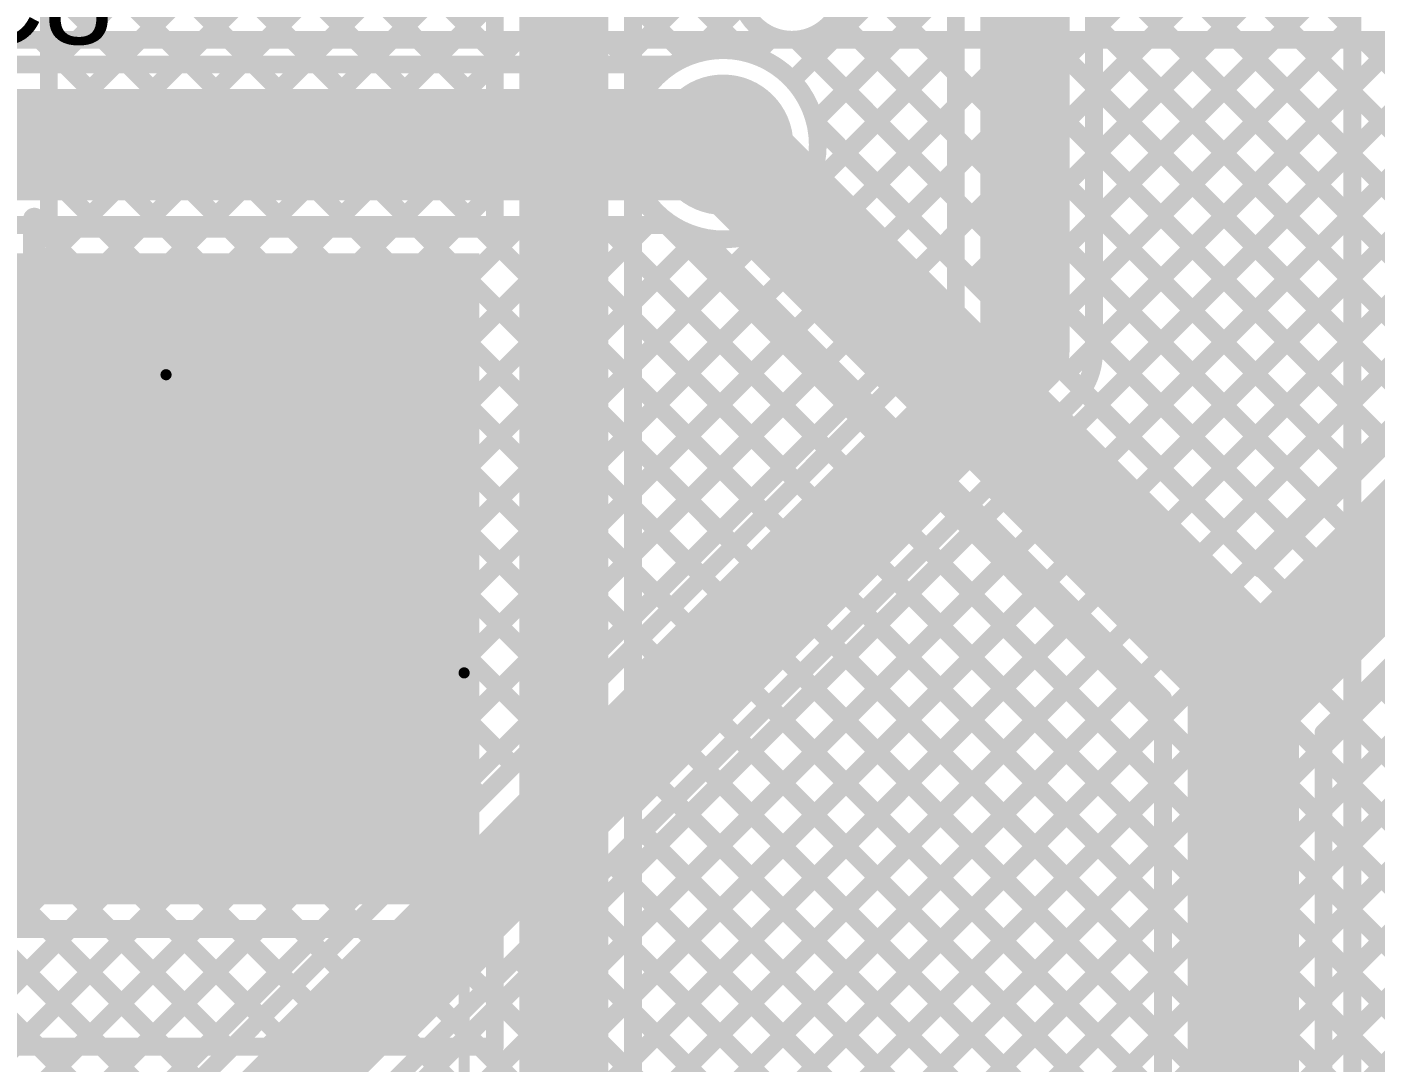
# Model space of a CAD drawing. Header units: millimetres. Extents: x 0 to 214, y 0 to 214.
# Drawn here: x 3.399 to 4.004, y 1.333 to 1.798 of the extents above; entities that cross this region are included whole.
import ezdxf

# ---------------------------------------------------------------- set-up
doc = ezdxf.new("R2010")
doc.units = ezdxf.units.MM
doc.header["$MEASUREMENT"] = 0
for name, color, linetype in [('BottomLayer', 5, 'Continuous'), ('BottomSolder', 6, 'Continuous'), ('TopLayer', 1, 'Continuous'), ('TopOverlay', 2, 'Continuous'), ('TopSolder', 216, 'Continuous'), ('ViaHoleLayer', 16, 'Continuous')]:
    doc.layers.add(name, color=color, linetype=linetype)
doc.styles.add('Arial', font='', dxfattribs={"height": 0.2})
doc.styles.get('Arial').set_extended_font_data('Arial')

# ---------------------------------------------------------------- blocks, each defined once
blk = doc.blocks.new('VT1H471MI135000CE0_16')
at = {"layer": 'TopOverlay'}
for points, const_width in [([(-0.26961, 0.13617), (-0.13578, 0.27)], 0.005), ([(0.269, 0.27), (-0.13578, 0.27)], 0.005), ([(-0.26842, 0.042), (-0.26961, 0.13617)], 0.005), ([(-0.30956, 0.048), (-0.30956, 0.108)], 0.01), ([(-0.27956, 0.077), (-0.33956, 0.077)], 0.01)]:
    blk.add_lwpolyline(points, dxfattribs=dict(at, const_width=const_width))
for points, const_width in [([(-0.13703, 0.27, 1), (-0.13453, 0.27, 1)], 0.0025), ([(-0.13703, 0.27, 1), (-0.13453, 0.27, 1)], 0.0025), ([(-0.27086, 0.13617, 1), (-0.26836, 0.13617, 1)], 0.0025), ([(-0.27086, 0.13617, 1), (-0.26836, 0.13617, 1)], 0.0025), ([(-0.31206, 0.108, 1), (-0.30706, 0.108, 1)], 0.005), ([(-0.34206, 0.077, 1), (-0.33706, 0.077, 1)], 0.005), ([(-0.28206, 0.077, 1), (-0.27706, 0.077, 1)], 0.005)]:
    blk.add_lwpolyline(points, format="xyb", close=True, dxfattribs=dict(at, const_width=const_width))

msp = doc.modelspace()

# ---------------------------------------------------------------- hatches: boundary and pattern name
at = {"layer": 'BottomLayer'}
h = msp.add_hatch(color=5, dxfattribs=at)
edge = h.paths.add_edge_path()
edge.add_arc((3.7115, 1.745), 0.0315, 0, 360)
at = {"layer": 'BottomSolder'}
h = msp.add_hatch(color=6, dxfattribs=at)
edge = h.paths.add_edge_path()
edge.add_arc((3.7115, 1.745), 0.01975, 0, 360)
at = {"layer": 'TopLayer'}
h = msp.add_hatch(color=1, dxfattribs=at)
edge = h.paths.add_edge_path()
edge.add_arc((3.7115, 1.745), 0.0315, 0, 360)
msp.add_hatch(color=1, dxfattribs=at).paths.add_polyline_path([(2.58, 1.404), (3.602, 1.404), (3.602, 1.69626), (2.58, 1.69626)])
at = {"layer": 'TopSolder'}
h = msp.add_hatch(color=216, dxfattribs=at)
edge = h.paths.add_edge_path()
edge.add_arc((3.7115, 1.745), 0.01975, 0, 360)
at = {"layer": 'ViaHoleLayer'}
h = msp.add_hatch(color=16, dxfattribs=at)
edge = h.paths.add_edge_path()
edge.add_arc((3.7115, 1.745), 0.01575, 0, 360)

# ---------------------------------------------------------------- linework, layer by layer
at = {"layer": 'BottomLayer'}
for points, const_width in [([(3.994, 0.55404), (3.994, 2.504)], 0.008), ([(3.25546, 2.33735), (3.816, 1.77682)], 0.008), ([(3.847, 1.652), (3.847, 1.952)], 0.04), ([(3.816, 1.66484), (3.816, 1.952)], 0.008), ([(3.878, 1.652), (3.878, 1.952)], 0.008), ([(3.878, 1.91281), (3.994, 1.79681)], 0.008), ([(3.878, 1.7961), (3.994, 1.9121)], 0.008), ([(3.878, 1.88452), (3.994, 1.76852)], 0.008), ([(3.878, 1.76782), (3.994, 1.88382)], 0.008), ([(3.878, 1.85624), (3.994, 1.74024)], 0.008), ([(3.878, 1.73954), (3.994, 1.85554)], 0.008), ([(3.74266, 1.7739), (3.816, 1.84724)], 0.008), ([(3.878, 1.82795), (3.994, 1.71195)], 0.008), ([(3.878, 1.71125), (3.994, 1.82725)], 0.008), ([(3.75265, 1.7556), (3.816, 1.81896)], 0.008), ([(2.97, 1.80257), (3.46187, 1.31071)], 0.008), ([(3.76195, 1.80258), (3.816, 1.74853)], 0.008), ([(3.878, 1.79967), (3.994, 1.68367)], 0.008), ([(3.878, 1.68297), (3.994, 1.79897)], 0.008), ([(3.00873, 1.79213), (3.47601, 1.32485)], 0.008), ([(3.00972, 1.79211), (3.7424, 1.79211)], 0.008), ([(3.03703, 1.79211), (3.49015, 1.33899)], 0.008), ([(3.06532, 1.79211), (3.50429, 1.35313)], 0.008), ([(3.0936, 1.79211), (3.51843, 1.36727)], 0.008), ([(3.40473, 1.79211), (3.41584, 1.781)], 0.008), ([(3.41035, 1.781), (3.42145, 1.79211)], 0.008), ([(3.43302, 1.79211), (3.44412, 1.781)], 0.008), ([(3.43863, 1.781), (3.44974, 1.79211)], 0.008), ([(3.4613, 1.79211), (3.4724, 1.781)], 0.008), ([(3.46692, 1.781), (3.47802, 1.79211)], 0.008), ([(3.48958, 1.79211), (3.50069, 1.781)], 0.008), ([(3.4952, 1.781), (3.5063, 1.79211)], 0.008), ([(3.51787, 1.79211), (3.52897, 1.781)], 0.008), ([(3.52348, 1.781), (3.53459, 1.79211)], 0.008), ([(3.54615, 1.79211), (3.55726, 1.781)], 0.008), ([(3.55177, 1.781), (3.56287, 1.79211)], 0.008), ([(3.57444, 1.79211), (3.58554, 1.781)], 0.008), ([(3.58005, 1.781), (3.59116, 1.79211)], 0.008), ([(3.60272, 1.79211), (3.61383, 1.781)], 0.008), ([(3.60834, 1.781), (3.61944, 1.79211)], 0.008), ([(3.63101, 1.79211), (3.64211, 1.781)], 0.008), ([(3.63662, 1.781), (3.64773, 1.79211)], 0.008), ([(3.65929, 1.79211), (3.67039, 1.781)], 0.008), ([(3.66491, 1.781), (3.67601, 1.79211)], 0.008), ([(3.68757, 1.79211), (3.69536, 1.78432)], 0.008), ([(3.69721, 1.78502), (3.70429, 1.79211)], 0.008), ([(3.71586, 1.79211), (3.72171, 1.78625)], 0.008), ([(3.72557, 1.7851), (3.73258, 1.79211)], 0.008), ([(3.74408, 1.79217), (3.816, 1.72025)], 0.008), ([(3.74705, 1.72172), (3.816, 1.79067)], 0.008), ([(3.24558, 1.781), (3.68891, 1.781)], 0.008), ([(2.97, 1.77429), (3.44772, 1.29656)], 0.008), ([(3.878, 1.77138), (3.994, 1.65538)], 0.008), ([(3.878, 1.65468), (3.994, 1.77068)], 0.008), ([(3.223, 1.745), (3.7115, 1.745)], 0.05), ([(3.02054, 0.96693), (3.816, 1.76239)], 0.008), ([(3.75275, 1.75522), (3.816, 1.69196)], 0.008), ([(3.41322, 1.16162), (3.994, 1.7424)], 0.008), ([(3.878, 1.7431), (3.994, 1.6271)], 0.008), ([(3.04882, 0.96693), (3.816, 1.7341)], 0.008), ([(3.75081, 1.72887), (3.81542, 1.66426)], 0.008), ([(3.878, 1.71482), (3.994, 1.59882)], 0.008), ([(2.97, 1.2558), (3.4232, 1.709)], 0.008), ([(2.97, 1.08609), (3.59291, 1.709)], 0.008), ([(2.97, 1.05781), (3.62119, 1.709)], 0.008), ([(2.97, 1.11438), (3.56462, 1.709)], 0.008), ([(2.97, 1.00124), (3.67776, 1.709)], 0.008), ([(2.97, 1.02953), (3.64947, 1.709)], 0.008), ([(2.97, 1.19923), (3.47977, 1.709)], 0.008), ([(2.97, 1.17095), (3.50805, 1.709)], 0.008), ([(2.97, 1.22752), (3.45148, 1.709)], 0.008), ([(2.97, 1.14266), (3.53634, 1.709)], 0.008), ([(2.99226, 0.96693), (3.73477, 1.70945)], 0.008), ([(3.24558, 1.709), (3.68891, 1.709)], 0.008), ([(3.26156, 1.709), (3.56086, 1.4097)], 0.008), ([(3.28985, 1.709), (3.575, 1.42384)], 0.008), ([(3.31813, 1.709), (3.58914, 1.43799)], 0.008), ([(3.34641, 1.709), (3.60329, 1.45213)], 0.008), ([(3.3747, 1.709), (3.61743, 1.46627)], 0.008), ([(3.40298, 1.709), (3.63157, 1.48041)], 0.008), ([(3.41322, 1.13334), (3.994, 1.71411)], 0.008), ([(3.43127, 1.709), (3.64571, 1.49455)], 0.008), ([(3.45955, 1.709), (3.65986, 1.5087)], 0.008), ([(3.48784, 1.709), (3.674, 1.52284)], 0.008), ([(3.51612, 1.709), (3.68814, 1.53698)], 0.008), ([(3.5444, 1.709), (3.70228, 1.55112)], 0.008), ([(3.57269, 1.709), (3.71642, 1.56526)], 0.008), ([(3.60097, 1.709), (3.73057, 1.57941)], 0.008), ([(3.62926, 1.709), (3.74471, 1.59355)], 0.008), ([(3.65754, 1.709), (3.75885, 1.60769)], 0.008), ([(3.68583, 1.709), (3.77299, 1.62183)], 0.008), ([(3.73889, 1.71251), (3.80128, 1.65012)], 0.008), ([(2.97, 0.97296), (3.70089, 1.70385)], 0.008), ([(3.07298, 0.9628), (3.816, 1.70582)], 0.008), ([(3.20918, 1.70481), (3.53258, 1.38142)], 0.008), ([(3.2373, 1.70498), (3.54672, 1.39556)], 0.008), ([(3.71979, 1.70332), (3.78713, 1.63598)], 0.008), ([(3.41611, 1.10794), (3.994, 1.68583)], 0.008), ([(3.878, 1.68653), (3.994, 1.57053)], 0.008), ([(3.07298, 0.93452), (3.816, 1.67754)], 0.008), ([(3.38222, 1.18722), (3.847, 1.652)], 0.04), ([(3.36033, 1.20917), (3.816, 1.66484)], 0.008), ([(3.44439, 1.10794), (3.994, 1.65755)], 0.008), ([(3.878, 1.65825), (3.994, 1.54225)], 0.008), ([(3.87294, 1.63502), (3.994, 1.51396)], 0.008), ([(3.41322, 1.17438), (3.8689, 1.63006)], 0.008), ([(3.47268, 1.10794), (3.994, 1.62926)], 0.008), ([(3.85926, 1.62042), (3.994, 1.48568)], 0.008), ([(3.84512, 1.60628), (3.994, 1.45739)], 0.008), ([(3.50096, 1.10794), (3.994, 1.60098)], 0.008), ([(3.83098, 1.59213), (3.994, 1.42911)], 0.008), ([(3.81683, 1.57799), (3.994, 1.40083)], 0.008), ([(3.52465, 1.10335), (3.994, 1.57269)], 0.008), ([(3.80269, 1.56385), (3.994, 1.37254)], 0.008), ([(3.78855, 1.54971), (3.994, 1.34426)], 0.008), ([(3.53975, 1.09016), (3.994, 1.54441)], 0.008), ([(3.77441, 1.53557), (3.994, 1.31597)], 0.008), ([(3.76026, 1.52142), (3.994, 1.28769)], 0.008), ([(3.55389, 1.07602), (3.994, 1.51612)], 0.008), ([(3.74612, 1.50728), (3.994, 1.2594)], 0.008), ([(3.73198, 1.49314), (3.994, 1.23112)], 0.008), ([(3.56804, 1.06188), (3.994, 1.48784)], 0.008), ([(3.71784, 1.479), (3.994, 1.20284)], 0.008), ([(3.7037, 1.46486), (3.994, 1.17455)], 0.008), ([(3.58218, 1.04773), (3.994, 1.45956)], 0.008), ([(3.68955, 1.45071), (3.994, 1.14627)], 0.008), ([(3.67541, 1.43657), (3.994, 1.11798)], 0.008), ([(3.59632, 1.03359), (3.994, 1.43127)], 0.008), ([(3.66127, 1.42243), (3.994, 1.0897)], 0.008), ([(3.64713, 1.40829), (3.94115, 1.11426)], 0.008), ([(3.61046, 1.01945), (3.994, 1.40299)], 0.008), ([(3.63299, 1.39414), (3.92048, 1.10665)], 0.008), ([(3.61884, 1.38), (3.9073, 1.09155)], 0.008), ([(3.6246, 1.00531), (3.994, 1.3747)], 0.008), ([(3.6047, 1.36586), (3.9027, 1.06786)], 0.008), ([(3.59056, 1.35172), (3.914, 1.02828)], 0.008), ([(3.63875, 0.99116), (3.994, 1.34642)], 0.008), ([(3.57642, 1.33758), (3.914, 0.99999)], 0.008)]:
    msp.add_lwpolyline(points, dxfattribs=dict(at, const_width=const_width))
at = {"layer": 'BottomLayer', "const_width": 0.008}
for points in [[(3.76589, 1.8156, -0.414214), (3.7424, 1.79211)], [(3.68891, 1.781, -0.589624), (3.75399, 1.745)], [(3.75399, 1.745, -0.589624), (3.68891, 1.709)], [(3.878, 1.652, -0.199163), (3.8689, 1.63006)], [(3.878, 1.652, -0.198912), (3.86892, 1.63008)]]:
    msp.add_lwpolyline(points, format="xyb", dxfattribs=at)
at = {"layer": 'BottomLayer'}
for points, const_width in [([(3.876, 1.79967, 1), (3.88, 1.79967, 1)], 0.004), ([(3.876, 1.7961, 1), (3.88, 1.7961, 1)], 0.004), ([(3.992, 1.79897, 1), (3.996, 1.79897, 1)], 0.004), ([(3.992, 1.79681, 1), (3.996, 1.79681, 1)], 0.004), ([(3.40273, 1.79211, 1), (3.40673, 1.79211, 1)], 0.004), ([(3.41945, 1.79211, 1), (3.42345, 1.79211, 1)], 0.004), ([(3.43101, 1.79211, 1), (3.43501, 1.79211, 1)], 0.004), ([(3.44774, 1.79211, 1), (3.45174, 1.79211, 1)], 0.004), ([(3.4593, 1.79211, 1), (3.4633, 1.79211, 1)], 0.004), ([(3.47602, 1.79211, 1), (3.48002, 1.79211, 1)], 0.004), ([(3.48758, 1.79211, 1), (3.49158, 1.79211, 1)], 0.004), ([(3.5043, 1.79211, 1), (3.5083, 1.79211, 1)], 0.004), ([(3.51587, 1.79211, 1), (3.51987, 1.79211, 1)], 0.004), ([(3.53259, 1.79211, 1), (3.53659, 1.79211, 1)], 0.004), ([(3.54415, 1.79211, 1), (3.54815, 1.79211, 1)], 0.004), ([(3.56087, 1.79211, 1), (3.56487, 1.79211, 1)], 0.004), ([(3.57244, 1.79211, 1), (3.57644, 1.79211, 1)], 0.004), ([(3.58916, 1.79211, 1), (3.59316, 1.79211, 1)], 0.004), ([(3.60072, 1.79211, 1), (3.60472, 1.79211, 1)], 0.004), ([(3.61744, 1.79211, 1), (3.62144, 1.79211, 1)], 0.004), ([(3.62901, 1.79211, 1), (3.63301, 1.79211, 1)], 0.004), ([(3.64573, 1.79211, 1), (3.64973, 1.79211, 1)], 0.004), ([(3.65729, 1.79211, 1), (3.66129, 1.79211, 1)], 0.004), ([(3.67401, 1.79211, 1), (3.67801, 1.79211, 1)], 0.004), ([(3.68557, 1.79211, 1), (3.68957, 1.79211, 1)], 0.004), ([(3.70229, 1.79211, 1), (3.70629, 1.79211, 1)], 0.004), ([(3.71386, 1.79211, 1), (3.71786, 1.79211, 1)], 0.004), ([(3.73058, 1.79211, 1), (3.73458, 1.79211, 1)], 0.004), ([(3.74039, 1.79211, 1), (3.74439, 1.79211, 1)], 0.004), ([(3.74039, 1.79211, 1), (3.74439, 1.79211, 1)], 0.004), ([(3.74208, 1.79217, 1), (3.74608, 1.79217, 1)], 0.004), ([(3.814, 1.79067, 1), (3.818, 1.79067, 1)], 0.004), ([(3.69336, 1.78432, 1), (3.69736, 1.78432, 1)], 0.004), ([(3.69521, 1.78502, 1), (3.69921, 1.78502, 1)], 0.004), ([(3.71971, 1.78625, 1), (3.72371, 1.78625, 1)], 0.004), ([(3.72357, 1.7851, 1), (3.72757, 1.7851, 1)], 0.004), ([(3.40835, 1.781, 1), (3.41235, 1.781, 1)], 0.004), ([(3.41384, 1.781, 1), (3.41784, 1.781, 1)], 0.004), ([(3.43663, 1.781, 1), (3.44063, 1.781, 1)], 0.004), ([(3.44212, 1.781, 1), (3.44612, 1.781, 1)], 0.004), ([(3.46492, 1.781, 1), (3.46892, 1.781, 1)], 0.004), ([(3.4704, 1.781, 1), (3.4744, 1.781, 1)], 0.004), ([(3.4932, 1.781, 1), (3.4972, 1.781, 1)], 0.004), ([(3.49869, 1.781, 1), (3.50269, 1.781, 1)], 0.004), ([(3.52148, 1.781, 1), (3.52548, 1.781, 1)], 0.004), ([(3.52697, 1.781, 1), (3.53097, 1.781, 1)], 0.004), ([(3.54977, 1.781, 1), (3.55377, 1.781, 1)], 0.004), ([(3.55526, 1.781, 1), (3.55926, 1.781, 1)], 0.004), ([(3.57805, 1.781, 1), (3.58205, 1.781, 1)], 0.004), ([(3.58354, 1.781, 1), (3.58754, 1.781, 1)], 0.004), ([(3.60634, 1.781, 1), (3.61034, 1.781, 1)], 0.004), ([(3.61183, 1.781, 1), (3.61583, 1.781, 1)], 0.004), ([(3.63462, 1.781, 1), (3.63862, 1.781, 1)], 0.004), ([(3.64011, 1.781, 1), (3.64411, 1.781, 1)], 0.004), ([(3.66291, 1.781, 1), (3.66691, 1.781, 1)], 0.004), ([(3.66839, 1.781, 1), (3.67239, 1.781, 1)], 0.004), ([(3.68691, 1.781, 1), (3.69091, 1.781, 1)], 0.004), ([(3.68691, 1.781, 1), (3.69091, 1.781, 1)], 0.004), ([(3.814, 1.77682, 1), (3.818, 1.77682, 1)], 0.004), ([(3.74066, 1.7739, 1), (3.74466, 1.7739, 1)], 0.004), ([(3.876, 1.77138, 1), (3.88, 1.77138, 1)], 0.004), ([(3.992, 1.77068, 1), (3.996, 1.77068, 1)], 0.004), ([(3.699, 1.745, 1), (3.724, 1.745, 1)], 0.025), ([(3.876, 1.76782, 1), (3.88, 1.76782, 1)], 0.004), ([(3.992, 1.76852, 1), (3.996, 1.76852, 1)], 0.004), ([(3.814, 1.76239, 1), (3.818, 1.76239, 1)], 0.004), ([(3.75065, 1.7556, 1), (3.75465, 1.7556, 1)], 0.004), ([(3.75075, 1.75522, 1), (3.75475, 1.75522, 1)], 0.004), ([(3.814, 1.74853, 1), (3.818, 1.74853, 1)], 0.004), ([(3.75199, 1.745, 1), (3.75599, 1.745, 1)], 0.004), ([(3.75199, 1.745, 1), (3.75599, 1.745, 1)], 0.004), ([(3.876, 1.7431, 1), (3.88, 1.7431, 1)], 0.004), ([(3.876, 1.73954, 1), (3.88, 1.73954, 1)], 0.004), ([(3.992, 1.7424, 1), (3.996, 1.7424, 1)], 0.004), ([(3.992, 1.74024, 1), (3.996, 1.74024, 1)], 0.004), ([(3.814, 1.7341, 1), (3.818, 1.7341, 1)], 0.004), ([(3.74881, 1.72887, 1), (3.75281, 1.72887, 1)], 0.004), ([(3.74505, 1.72172, 1), (3.74905, 1.72172, 1)], 0.004), ([(3.814, 1.72025, 1), (3.818, 1.72025, 1)], 0.004), ([(3.876, 1.71482, 1), (3.88, 1.71482, 1)], 0.004), ([(3.40098, 1.709, 1), (3.40498, 1.709, 1)], 0.004), ([(3.4212, 1.709, 1), (3.4252, 1.709, 1)], 0.004), ([(3.42927, 1.709, 1), (3.43327, 1.709, 1)], 0.004), ([(3.44948, 1.709, 1), (3.45348, 1.709, 1)], 0.004), ([(3.45755, 1.709, 1), (3.46155, 1.709, 1)], 0.004), ([(3.47777, 1.709, 1), (3.48177, 1.709, 1)], 0.004), ([(3.48584, 1.709, 1), (3.48984, 1.709, 1)], 0.004), ([(3.50605, 1.709, 1), (3.51005, 1.709, 1)], 0.004), ([(3.51412, 1.709, 1), (3.51812, 1.709, 1)], 0.004), ([(3.53434, 1.709, 1), (3.53834, 1.709, 1)], 0.004), ([(3.5424, 1.709, 1), (3.5464, 1.709, 1)], 0.004), ([(3.56262, 1.709, 1), (3.56662, 1.709, 1)], 0.004), ([(3.57069, 1.709, 1), (3.57469, 1.709, 1)], 0.004), ([(3.59091, 1.709, 1), (3.59491, 1.709, 1)], 0.004), ([(3.59897, 1.709, 1), (3.60297, 1.709, 1)], 0.004), ([(3.61919, 1.709, 1), (3.62319, 1.709, 1)], 0.004), ([(3.62726, 1.709, 1), (3.63126, 1.709, 1)], 0.004), ([(3.64747, 1.709, 1), (3.65147, 1.709, 1)], 0.004), ([(3.65554, 1.709, 1), (3.65954, 1.709, 1)], 0.004), ([(3.67576, 1.709, 1), (3.67976, 1.709, 1)], 0.004), ([(3.68383, 1.709, 1), (3.68783, 1.709, 1)], 0.004), ([(3.68691, 1.709, 1), (3.69091, 1.709, 1)], 0.004), ([(3.68691, 1.709, 1), (3.69091, 1.709, 1)], 0.004), ([(3.73277, 1.70945, 1), (3.73677, 1.70945, 1)], 0.004), ([(3.73689, 1.71251, 1), (3.74089, 1.71251, 1)], 0.004), ([(3.876, 1.71125, 1), (3.88, 1.71125, 1)], 0.004), ([(3.992, 1.71411, 1), (3.996, 1.71411, 1)], 0.004), ([(3.992, 1.71195, 1), (3.996, 1.71195, 1)], 0.004), ([(3.69889, 1.70385, 1), (3.70289, 1.70385, 1)], 0.004), ([(3.71779, 1.70332, 1), (3.72179, 1.70332, 1)], 0.004), ([(3.814, 1.70582, 1), (3.818, 1.70582, 1)], 0.004), ([(3.814, 1.69196, 1), (3.818, 1.69196, 1)], 0.004), ([(3.876, 1.68653, 1), (3.88, 1.68653, 1)], 0.004), ([(3.992, 1.68583, 1), (3.996, 1.68583, 1)], 0.004), ([(3.876, 1.68297, 1), (3.88, 1.68297, 1)], 0.004), ([(3.992, 1.68367, 1), (3.996, 1.68367, 1)], 0.004), ([(3.814, 1.67754, 1), (3.818, 1.67754, 1)], 0.004), ([(3.837, 1.652, 1), (3.857, 1.652, 1)], 0.02), ([(3.837, 1.652, 1), (3.857, 1.652, 1)], 0.02), ([(3.81342, 1.66426, 1), (3.81742, 1.66426, 1)], 0.004), ([(3.814, 1.66484, 1), (3.818, 1.66484, 1)], 0.004), ([(3.814, 1.66484, 1), (3.818, 1.66484, 1)], 0.004), ([(3.876, 1.65825, 1), (3.88, 1.65825, 1)], 0.004), ([(3.876, 1.65468, 1), (3.88, 1.65468, 1)], 0.004), ([(3.992, 1.65755, 1), (3.996, 1.65755, 1)], 0.004), ([(3.992, 1.65538, 1), (3.996, 1.65538, 1)], 0.004), ([(3.79928, 1.65012, 1), (3.80328, 1.65012, 1)], 0.004), ([(3.876, 1.652, 1), (3.88, 1.652, 1)], 0.004), ([(3.876, 1.652, 1), (3.88, 1.652, 1)], 0.004), ([(3.876, 1.652, 1), (3.88, 1.652, 1)], 0.004), ([(3.78513, 1.63598, 1), (3.78913, 1.63598, 1)], 0.004), ([(3.87094, 1.63502, 1), (3.87494, 1.63502, 1)], 0.004), ([(3.8669, 1.63006, 1), (3.8709, 1.63006, 1)], 0.004), ([(3.8669, 1.63006, 1), (3.8709, 1.63006, 1)], 0.004), ([(3.86692, 1.63008, 1), (3.87092, 1.63008, 1)], 0.004), ([(3.992, 1.62926, 1), (3.996, 1.62926, 1)], 0.004), ([(3.992, 1.6271, 1), (3.996, 1.6271, 1)], 0.004), ([(3.77099, 1.62183, 1), (3.77499, 1.62183, 1)], 0.004), ([(3.85726, 1.62042, 1), (3.86126, 1.62042, 1)], 0.004), ([(3.75685, 1.60769, 1), (3.76085, 1.60769, 1)], 0.004), ([(3.84312, 1.60628, 1), (3.84712, 1.60628, 1)], 0.004), ([(3.992, 1.60098, 1), (3.996, 1.60098, 1)], 0.004), ([(3.992, 1.59882, 1), (3.996, 1.59882, 1)], 0.004), ([(3.74271, 1.59355, 1), (3.74671, 1.59355, 1)], 0.004), ([(3.82898, 1.59213, 1), (3.83298, 1.59213, 1)], 0.004), ([(3.72857, 1.57941, 1), (3.73257, 1.57941, 1)], 0.004), ([(3.81483, 1.57799, 1), (3.81883, 1.57799, 1)], 0.004), ([(3.992, 1.57269, 1), (3.996, 1.57269, 1)], 0.004), ([(3.992, 1.57053, 1), (3.996, 1.57053, 1)], 0.004), ([(3.71442, 1.56526, 1), (3.71842, 1.56526, 1)], 0.004), ([(3.80069, 1.56385, 1), (3.80469, 1.56385, 1)], 0.004), ([(3.70028, 1.55112, 1), (3.70428, 1.55112, 1)], 0.004), ([(3.78655, 1.54971, 1), (3.79055, 1.54971, 1)], 0.004), ([(3.992, 1.54441, 1), (3.996, 1.54441, 1)], 0.004), ([(3.992, 1.54225, 1), (3.996, 1.54225, 1)], 0.004), ([(3.68614, 1.53698, 1), (3.69014, 1.53698, 1)], 0.004), ([(3.77241, 1.53557, 1), (3.77641, 1.53557, 1)], 0.004), ([(3.672, 1.52284, 1), (3.676, 1.52284, 1)], 0.004), ([(3.75826, 1.52142, 1), (3.76226, 1.52142, 1)], 0.004), ([(3.992, 1.51612, 1), (3.996, 1.51612, 1)], 0.004), ([(3.992, 1.51396, 1), (3.996, 1.51396, 1)], 0.004), ([(3.65786, 1.5087, 1), (3.66186, 1.5087, 1)], 0.004), ([(3.74412, 1.50728, 1), (3.74812, 1.50728, 1)], 0.004), ([(3.64371, 1.49455, 1), (3.64771, 1.49455, 1)], 0.004), ([(3.72998, 1.49314, 1), (3.73398, 1.49314, 1)], 0.004), ([(3.992, 1.48784, 1), (3.996, 1.48784, 1)], 0.004), ([(3.992, 1.48568, 1), (3.996, 1.48568, 1)], 0.004), ([(3.62957, 1.48041, 1), (3.63357, 1.48041, 1)], 0.004), ([(3.71584, 1.479, 1), (3.71984, 1.479, 1)], 0.004), ([(3.61543, 1.46627, 1), (3.61943, 1.46627, 1)], 0.004), ([(3.7017, 1.46486, 1), (3.7057, 1.46486, 1)], 0.004), ([(3.992, 1.45956, 1), (3.996, 1.45956, 1)], 0.004), ([(3.992, 1.45739, 1), (3.996, 1.45739, 1)], 0.004), ([(3.60129, 1.45213, 1), (3.60529, 1.45213, 1)], 0.004), ([(3.68755, 1.45071, 1), (3.69155, 1.45071, 1)], 0.004), ([(3.58714, 1.43799, 1), (3.59114, 1.43799, 1)], 0.004), ([(3.67341, 1.43657, 1), (3.67741, 1.43657, 1)], 0.004), ([(3.992, 1.43127, 1), (3.996, 1.43127, 1)], 0.004), ([(3.992, 1.42911, 1), (3.996, 1.42911, 1)], 0.004), ([(3.573, 1.42384, 1), (3.577, 1.42384, 1)], 0.004), ([(3.65927, 1.42243, 1), (3.66327, 1.42243, 1)], 0.004), ([(3.55886, 1.4097, 1), (3.56286, 1.4097, 1)], 0.004), ([(3.64513, 1.40829, 1), (3.64913, 1.40829, 1)], 0.004), ([(3.992, 1.40299, 1), (3.996, 1.40299, 1)], 0.004), ([(3.992, 1.40083, 1), (3.996, 1.40083, 1)], 0.004), ([(3.54472, 1.39556, 1), (3.54872, 1.39556, 1)], 0.004), ([(3.63099, 1.39414, 1), (3.63499, 1.39414, 1)], 0.004), ([(3.53058, 1.38142, 1), (3.53458, 1.38142, 1)], 0.004), ([(3.61684, 1.38, 1), (3.62084, 1.38, 1)], 0.004), ([(3.992, 1.3747, 1), (3.996, 1.3747, 1)], 0.004), ([(3.992, 1.37254, 1), (3.996, 1.37254, 1)], 0.004), ([(3.51643, 1.36727, 1), (3.52043, 1.36727, 1)], 0.004), ([(3.6027, 1.36586, 1), (3.6067, 1.36586, 1)], 0.004), ([(3.50229, 1.35313, 1), (3.50629, 1.35313, 1)], 0.004), ([(3.58856, 1.35172, 1), (3.59256, 1.35172, 1)], 0.004), ([(3.992, 1.34642, 1), (3.996, 1.34642, 1)], 0.004), ([(3.992, 1.34426, 1), (3.996, 1.34426, 1)], 0.004), ([(3.48815, 1.33899, 1), (3.49215, 1.33899, 1)], 0.004), ([(3.57442, 1.33758, 1), (3.57842, 1.33758, 1)], 0.004)]:
    msp.add_lwpolyline(points, format="xyb", close=True, dxfattribs=dict(at, const_width=const_width))
at = {"layer": 'TopLayer'}
for points, const_width in [([(3.4088, 1.70726), (3.4088, 1.94013)], 0.008), ([(3.4088, 1.72288), (3.60592, 1.92)], 0.008), ([(3.671, 1.78709), (3.80391, 1.92)], 0.008), ([(3.64, 1.127), (3.64, 1.877)], 0.04), ([(3.42146, 1.70726), (3.59928, 1.88508)], 0.008), ([(3.4088, 1.75117), (3.53752, 1.87989)], 0.008), ([(3.48665, 1.87989), (3.609, 1.75754)], 0.008), ([(3.51493, 1.87989), (3.609, 1.78583)], 0.008), ([(3.47352, 1.86473), (3.609, 1.72926)], 0.008), ([(3.44974, 1.70726), (3.60218, 1.8597)], 0.008), ([(3.609, 1.70726), (3.609, 1.84904)], 0.008), ([(3.671, 1.75788), (3.671, 1.8469)], 0.008), ([(3.46852, 1.84145), (3.60271, 1.70726)], 0.008), ([(3.47803, 1.70726), (3.609, 1.83823)], 0.008), ([(3.671, 1.83696), (3.72171, 1.78625)], 0.008), ([(3.4088, 1.77945), (3.46174, 1.83239)], 0.008), ([(3.42101, 1.83239), (3.54615, 1.70726)], 0.008), ([(3.4507, 1.83099), (3.57443, 1.70726)], 0.008), ([(3.4088, 1.81632), (3.51786, 1.70726)], 0.008), ([(3.50631, 1.70726), (3.609, 1.80995)], 0.008), ([(3.671, 1.80868), (3.69536, 1.78432)], 0.008), ([(3.69721, 1.78502), (3.72017, 1.80798)], 0.008), ([(3.72557, 1.7851), (3.73409, 1.79362)], 0.008), ([(3.4088, 1.78804), (3.48958, 1.70726)], 0.008), ([(3.7424, 1.7921), (5.016, 1.79211)], 0.008), ([(3.74266, 1.7739), (3.76086, 1.7921)], 0.008), ([(3.74414, 1.7921), (3.96717, 1.56908)], 0.008), ([(3.75265, 1.7556), (3.78915, 1.7921)], 0.008), ([(3.76637, 1.74104), (3.81743, 1.7921)], 0.008), ([(3.77243, 1.7921), (3.98131, 1.58322)], 0.008), ([(3.78051, 1.7269), (3.84572, 1.7921)], 0.008), ([(3.79465, 1.71276), (3.874, 1.7921)], 0.008), ([(3.80071, 1.7921), (3.99545, 1.59736)], 0.008), ([(3.80879, 1.69861), (3.90228, 1.7921)], 0.008), ([(3.82294, 1.68447), (3.93057, 1.7921)], 0.008), ([(3.829, 1.7921), (4.00959, 1.61151)], 0.008), ([(3.83708, 1.67033), (3.95885, 1.7921)], 0.008), ([(3.85122, 1.65619), (3.98714, 1.7921)], 0.008), ([(3.85728, 1.7921), (4.02374, 1.62565)], 0.008), ([(3.86536, 1.64205), (4.01542, 1.7921)], 0.008), ([(3.8795, 1.6279), (4.04371, 1.7921)], 0.008), ([(3.88556, 1.7921), (4.03868, 1.63899)], 0.008), ([(3.89365, 1.61376), (4.07199, 1.7921)], 0.008), ([(3.90779, 1.59962), (4.10027, 1.7921)], 0.008), ([(3.91385, 1.7921), (4.06195, 1.644)], 0.008), ([(3.92193, 1.58548), (4.12856, 1.7921)], 0.008), ([(3.93607, 1.57133), (4.15684, 1.7921)], 0.008), ([(3.94213, 1.7921), (4.09024, 1.644)], 0.008), ([(3.95022, 1.55719), (4.18513, 1.7921)], 0.008), ([(3.97042, 1.7921), (4.11852, 1.644)], 0.008), ([(3.9987, 1.7921), (4.14681, 1.644)], 0.008), ([(3.5346, 1.70726), (3.609, 1.78166)], 0.008), ([(3.671, 1.78039), (3.679, 1.77239)], 0.008), ([(3.7115, 1.745), (3.95275, 1.50375)], 0.05), ([(3.4088, 1.75975), (3.46129, 1.70726)], 0.008), ([(3.56288, 1.70726), (3.609, 1.75338)], 0.008), ([(3.75275, 1.75522), (3.95303, 1.55494)], 0.008), ([(3.75292, 1.75449), (3.95275, 1.55466)], 0.008), ([(3.4088, 1.73147), (3.43301, 1.70726)], 0.008), ([(3.671, 1.13984), (3.671, 1.73212)], 0.008), ([(3.59116, 1.70726), (3.609, 1.72509)], 0.008), ([(3.671, 1.72383), (3.909, 1.48583)], 0.008), ([(3.671, 1.70224), (3.6826, 1.71384)], 0.008), ([(3.4088, 1.70726), (3.609, 1.70726)], 0.008), ([(3.671, 1.67396), (3.70089, 1.70385)], 0.008), ([(3.70201, 1.70358), (3.909, 1.49658)], 0.008), ([(3.671, 1.69554), (3.909, 1.45754)], 0.008), ([(3.671, 1.64567), (3.71546, 1.69013)], 0.008), ([(3.671, 1.61739), (3.7296, 1.67599)], 0.008), ([(3.671, 1.66726), (3.909, 1.42926)], 0.008), ([(3.671, 1.5891), (3.74374, 1.66184)], 0.008), ([(3.671, 1.56082), (3.75788, 1.6477)], 0.008), ([(3.671, 1.63897), (3.909, 1.40097)], 0.008), ([(3.671, 1.53254), (3.77202, 1.63356)], 0.008), ([(3.95275, 1.55466), (4.0315, 1.63341)], 0.008), ([(3.95275, 1.50375), (4.057, 1.608)], 0.05), ([(3.671, 1.50425), (3.78617, 1.61942)], 0.008), ([(3.671, 1.61069), (3.909, 1.37269)], 0.008), ([(3.671, 1.47597), (3.80031, 1.60528)], 0.008), ([(3.671, 1.44768), (3.81445, 1.59113)], 0.008), ([(3.671, 1.5824), (3.909, 1.3444)], 0.008), ([(3.671, 1.4194), (3.82859, 1.57699)], 0.008), ([(3.981, 1.33342), (4.21958, 1.572)], 0.008), ([(3.981, 1.30513), (4.24787, 1.572)], 0.008), ([(3.981, 1.38999), (4.16301, 1.572)], 0.008), ([(3.981, 1.3617), (4.1913, 1.572)], 0.008), ([(3.981, 1.47484), (4.07816, 1.572)], 0.008), ([(3.981, 1.44656), (4.10644, 1.572)], 0.008), ([(3.981, 1.48109), (4.07191, 1.572)], 0.008), ([(3.981, 1.41827), (4.13473, 1.572)], 0.008), ([(3.671, 1.39111), (3.84274, 1.56285)], 0.008), ([(3.671, 1.55412), (3.909, 1.31612)], 0.008), ([(3.671, 1.36283), (3.85688, 1.54871)], 0.008), ([(3.671, 1.33455), (3.87102, 1.53457)], 0.008), ([(3.671, 1.52584), (3.909, 1.28784)], 0.008), ([(3.945, 1.496), (3.95275, 1.50375)], 0.05), ([(3.671, 1.30626), (3.88516, 1.52042)], 0.008), ([(3.945, 1.07194), (3.945, 1.496)], 0.05), ([(3.671, 1.27798), (3.8993, 1.50628)], 0.008), ([(4.00394, 1.50403), (4.26236, 1.2456)], 0.008), ([(3.671, 1.49755), (3.909, 1.25955)], 0.008), ([(3.909, 1.09452), (3.909, 1.496)], 0.008), ([(3.671, 1.24969), (3.909, 1.48769)], 0.008), ([(3.9898, 1.48988), (4.24822, 1.23146)], 0.008), ([(3.981, 1.09452), (3.981, 1.48109)], 0.008), ([(3.671, 1.46927), (3.909, 1.23127)], 0.008), ([(3.981, 1.47039), (4.23408, 1.21731)], 0.008), ([(3.671, 1.22141), (3.909, 1.45941)], 0.008), ([(3.671, 1.44098), (3.909, 1.20298)], 0.008), ([(3.981, 1.44211), (4.22, 1.20311)], 0.008), ([(3.671, 1.19312), (3.909, 1.43112)], 0.008), ([(3.671, 1.4127), (3.909, 1.1747)], 0.008), ([(3.981, 1.41383), (4.2145, 1.18033)], 0.008), ([(3.671, 1.16484), (3.909, 1.40284)], 0.008), ([(2.569, 1.393), (3.609, 1.393)], 0.008), ([(3.35129, 1.393), (3.40411, 1.34017)], 0.008), ([(3.3655, 1.34017), (3.41833, 1.393)], 0.008), ([(3.37957, 1.393), (3.4324, 1.34017)], 0.008), ([(3.39378, 1.34017), (3.44661, 1.393)], 0.008), ([(3.40786, 1.393), (3.46068, 1.34017)], 0.008), ([(3.42207, 1.34017), (3.4749, 1.393)], 0.008), ([(3.43614, 1.393), (3.48897, 1.34017)], 0.008), ([(3.45035, 1.34017), (3.50318, 1.393)], 0.008), ([(3.46442, 1.393), (3.51725, 1.34017)], 0.008), ([(3.47864, 1.34017), (3.53146, 1.393)], 0.008), ([(3.49271, 1.393), (3.54554, 1.34017)], 0.008), ([(3.50692, 1.34017), (3.55975, 1.393)], 0.008), ([(3.52099, 1.393), (3.57382, 1.34017)], 0.008), ([(3.53521, 1.34017), (3.58803, 1.393)], 0.008), ([(3.54928, 1.393), (3.6021, 1.34017)], 0.008), ([(3.57756, 1.393), (3.609, 1.36156)], 0.008), ([(3.60585, 1.393), (3.609, 1.38985)], 0.008), ([(3.609, 1.34017), (3.609, 1.393)], 0.008), ([(3.56349, 1.34017), (3.609, 1.38568)], 0.008), ([(3.671, 1.38441), (3.909, 1.14641)], 0.008), ([(3.981, 1.38554), (4.2145, 1.15204)], 0.008), ([(3.67264, 1.1382), (3.909, 1.37456)], 0.008), ([(3.59177, 1.34017), (3.609, 1.3574)], 0.008), ([(3.671, 1.35613), (3.909, 1.11813)], 0.008), ([(3.981, 1.35726), (4.2145, 1.12376)], 0.008), ([(3.68678, 1.12406), (3.909, 1.34627)], 0.008), ([(1.36214, 1.34017), (3.609, 1.34017)], 0.008)]:
    msp.add_lwpolyline(points, dxfattribs=dict(at, const_width=const_width))
at = {"layer": 'TopLayer', "const_width": 0.008}
for points in [[(3.7424, 1.7921, -1), (3.7424, 1.8391)], [(3.671, 1.75788, -0.763525), (3.75292, 1.75449)], [(3.70201, 1.70358, -0.265381), (3.671, 1.73212)]]:
    msp.add_lwpolyline(points, format="xyb", dxfattribs=at)
at = {"layer": 'TopLayer'}
for points, const_width in [([(3.73209, 1.79362, 1), (3.73609, 1.79362, 1)], 0.004), ([(3.4068, 1.78804, 1), (3.4108, 1.78804, 1)], 0.004), ([(3.74039, 1.7921, 1), (3.74439, 1.7921, 1)], 0.004), ([(3.74039, 1.7921, 1), (3.74439, 1.7921, 1)], 0.004), ([(3.74214, 1.7921, 1), (3.74614, 1.7921, 1)], 0.004), ([(3.75886, 1.7921, 1), (3.76286, 1.7921, 1)], 0.004), ([(3.77043, 1.7921, 1), (3.77443, 1.7921, 1)], 0.004), ([(3.78715, 1.7921, 1), (3.79115, 1.7921, 1)], 0.004), ([(3.79871, 1.7921, 1), (3.80271, 1.7921, 1)], 0.004), ([(3.81543, 1.7921, 1), (3.81943, 1.7921, 1)], 0.004), ([(3.827, 1.7921, 1), (3.831, 1.7921, 1)], 0.004), ([(3.84372, 1.7921, 1), (3.84772, 1.7921, 1)], 0.004), ([(3.85528, 1.7921, 1), (3.85928, 1.7921, 1)], 0.004), ([(3.872, 1.7921, 1), (3.876, 1.7921, 1)], 0.004), ([(3.88356, 1.7921, 1), (3.88756, 1.7921, 1)], 0.004), ([(3.90028, 1.7921, 1), (3.90428, 1.7921, 1)], 0.004), ([(3.91185, 1.7921, 1), (3.91585, 1.7921, 1)], 0.004), ([(3.92857, 1.7921, 1), (3.93257, 1.7921, 1)], 0.004), ([(3.94013, 1.7921, 1), (3.94413, 1.7921, 1)], 0.004), ([(3.95685, 1.7921, 1), (3.96085, 1.7921, 1)], 0.004), ([(3.96842, 1.7921, 1), (3.97242, 1.7921, 1)], 0.004), ([(3.98514, 1.7921, 1), (3.98914, 1.7921, 1)], 0.004), ([(3.9967, 1.7921, 1), (4.0007, 1.7921, 1)], 0.004), ([(3.607, 1.78583, 1), (3.611, 1.78583, 1)], 0.004), ([(3.607, 1.78166, 1), (3.611, 1.78166, 1)], 0.004), ([(3.669, 1.78709, 1), (3.673, 1.78709, 1)], 0.004), ([(3.69336, 1.78432, 1), (3.69736, 1.78432, 1)], 0.004), ([(3.69521, 1.78502, 1), (3.69921, 1.78502, 1)], 0.004), ([(3.71971, 1.78625, 1), (3.72371, 1.78625, 1)], 0.004), ([(3.72357, 1.7851, 1), (3.72757, 1.7851, 1)], 0.004), ([(3.4068, 1.77945, 1), (3.4108, 1.77945, 1)], 0.004), ([(3.669, 1.78039, 1), (3.673, 1.78039, 1)], 0.004), ([(3.677, 1.77239, 1), (3.681, 1.77239, 1)], 0.004), ([(3.74066, 1.7739, 1), (3.74466, 1.7739, 1)], 0.004), ([(3.699, 1.745, 1), (3.724, 1.745, 1)], 0.025), ([(3.4068, 1.75975, 1), (3.4108, 1.75975, 1)], 0.004), ([(3.607, 1.75754, 1), (3.611, 1.75754, 1)], 0.004), ([(3.669, 1.75788, 1), (3.673, 1.75788, 1)], 0.004), ([(3.669, 1.75788, 1), (3.673, 1.75788, 1)], 0.004), ([(3.4068, 1.75117, 1), (3.4108, 1.75117, 1)], 0.004), ([(3.607, 1.75338, 1), (3.611, 1.75338, 1)], 0.004), ([(3.75065, 1.7556, 1), (3.75465, 1.7556, 1)], 0.004), ([(3.75075, 1.75522, 1), (3.75475, 1.75522, 1)], 0.004), ([(3.75092, 1.75449, 1), (3.75492, 1.75449, 1)], 0.004), ([(3.75092, 1.75449, 1), (3.75492, 1.75449, 1)], 0.004), ([(3.76437, 1.74104, 1), (3.76837, 1.74104, 1)], 0.004), ([(3.4068, 1.73147, 1), (3.4108, 1.73147, 1)], 0.004), ([(3.607, 1.72926, 1), (3.611, 1.72926, 1)], 0.004), ([(3.669, 1.73212, 1), (3.673, 1.73212, 1)], 0.004), ([(3.669, 1.73212, 1), (3.673, 1.73212, 1)], 0.004), ([(3.4068, 1.72288, 1), (3.4108, 1.72288, 1)], 0.004), ([(3.607, 1.72509, 1), (3.611, 1.72509, 1)], 0.004), ([(3.669, 1.72383, 1), (3.673, 1.72383, 1)], 0.004), ([(3.77851, 1.7269, 1), (3.78251, 1.7269, 1)], 0.004), ([(3.6806, 1.71384, 1), (3.6846, 1.71384, 1)], 0.004), ([(3.79265, 1.71276, 1), (3.79665, 1.71276, 1)], 0.004), ([(3.4068, 1.70726, 1), (3.4108, 1.70726, 1)], 0.004), ([(3.4068, 1.70726, 1), (3.4108, 1.70726, 1)], 0.004), ([(3.41946, 1.70726, 1), (3.42346, 1.70726, 1)], 0.004), ([(3.43101, 1.70726, 1), (3.43501, 1.70726, 1)], 0.004), ([(3.44774, 1.70726, 1), (3.45174, 1.70726, 1)], 0.004), ([(3.45929, 1.70726, 1), (3.46329, 1.70726, 1)], 0.004), ([(3.47603, 1.70726, 1), (3.48003, 1.70726, 1)], 0.004), ([(3.48758, 1.70726, 1), (3.49158, 1.70726, 1)], 0.004), ([(3.50431, 1.70726, 1), (3.50831, 1.70726, 1)], 0.004), ([(3.51586, 1.70726, 1), (3.51986, 1.70726, 1)], 0.004), ([(3.5326, 1.70726, 1), (3.5366, 1.70726, 1)], 0.004), ([(3.54415, 1.70726, 1), (3.54815, 1.70726, 1)], 0.004), ([(3.56088, 1.70726, 1), (3.56488, 1.70726, 1)], 0.004), ([(3.57243, 1.70726, 1), (3.57643, 1.70726, 1)], 0.004), ([(3.58916, 1.70726, 1), (3.59316, 1.70726, 1)], 0.004), ([(3.60071, 1.70726, 1), (3.60471, 1.70726, 1)], 0.004), ([(3.607, 1.70726, 1), (3.611, 1.70726, 1)], 0.004), ([(3.607, 1.70726, 1), (3.611, 1.70726, 1)], 0.004), ([(3.69889, 1.70385, 1), (3.70289, 1.70385, 1)], 0.004), ([(3.70001, 1.70358, 1), (3.70401, 1.70358, 1)], 0.004), ([(3.70001, 1.70358, 1), (3.70401, 1.70358, 1)], 0.004), ([(3.669, 1.70224, 1), (3.673, 1.70224, 1)], 0.004), ([(3.80679, 1.69861, 1), (3.81079, 1.69861, 1)], 0.004), ([(3.669, 1.69554, 1), (3.673, 1.69554, 1)], 0.004), ([(3.71346, 1.69013, 1), (3.71746, 1.69013, 1)], 0.004), ([(3.82094, 1.68447, 1), (3.82494, 1.68447, 1)], 0.004), ([(3.669, 1.67396, 1), (3.673, 1.67396, 1)], 0.004), ([(3.7276, 1.67599, 1), (3.7316, 1.67599, 1)], 0.004), ([(3.669, 1.66726, 1), (3.673, 1.66726, 1)], 0.004), ([(3.83508, 1.67033, 1), (3.83908, 1.67033, 1)], 0.004), ([(3.74174, 1.66184, 1), (3.74574, 1.66184, 1)], 0.004), ([(3.84922, 1.65619, 1), (3.85322, 1.65619, 1)], 0.004), ([(3.669, 1.64567, 1), (3.673, 1.64567, 1)], 0.004), ([(3.75588, 1.6477, 1), (3.75988, 1.6477, 1)], 0.004), ([(3.669, 1.63897, 1), (3.673, 1.63897, 1)], 0.004), ([(3.86336, 1.64205, 1), (3.86736, 1.64205, 1)], 0.004), ([(3.77002, 1.63356, 1), (3.77402, 1.63356, 1)], 0.004), ([(3.8775, 1.6279, 1), (3.8815, 1.6279, 1)], 0.004), ([(3.78417, 1.61942, 1), (3.78817, 1.61942, 1)], 0.004), ([(3.669, 1.61739, 1), (3.673, 1.61739, 1)], 0.004), ([(3.89165, 1.61376, 1), (3.89565, 1.61376, 1)], 0.004), ([(3.669, 1.61069, 1), (3.673, 1.61069, 1)], 0.004), ([(3.79831, 1.60528, 1), (3.80231, 1.60528, 1)], 0.004), ([(3.90579, 1.59962, 1), (3.90979, 1.59962, 1)], 0.004), ([(3.99345, 1.59736, 1), (3.99745, 1.59736, 1)], 0.004), ([(3.669, 1.5891, 1), (3.673, 1.5891, 1)], 0.004), ([(3.81245, 1.59113, 1), (3.81645, 1.59113, 1)], 0.004), ([(3.669, 1.5824, 1), (3.673, 1.5824, 1)], 0.004), ([(3.91993, 1.58548, 1), (3.92393, 1.58548, 1)], 0.004), ([(3.97931, 1.58322, 1), (3.98331, 1.58322, 1)], 0.004), ([(3.82659, 1.57699, 1), (3.83059, 1.57699, 1)], 0.004), ([(3.93407, 1.57133, 1), (3.93807, 1.57133, 1)], 0.004), ([(3.96517, 1.56908, 1), (3.96917, 1.56908, 1)], 0.004), ([(3.669, 1.56082, 1), (3.673, 1.56082, 1)], 0.004), ([(3.84074, 1.56285, 1), (3.84474, 1.56285, 1)], 0.004), ([(3.669, 1.55412, 1), (3.673, 1.55412, 1)], 0.004), ([(3.94822, 1.55719, 1), (3.95222, 1.55719, 1)], 0.004), ([(3.95075, 1.55466, 1), (3.95475, 1.55466, 1)], 0.004), ([(3.95075, 1.55466, 1), (3.95475, 1.55466, 1)], 0.004), ([(3.95103, 1.55494, 1), (3.95503, 1.55494, 1)], 0.004), ([(3.85488, 1.54871, 1), (3.85888, 1.54871, 1)], 0.004), ([(3.86902, 1.53457, 1), (3.87302, 1.53457, 1)], 0.004), ([(3.669, 1.53254, 1), (3.673, 1.53254, 1)], 0.004), ([(3.669, 1.52584, 1), (3.673, 1.52584, 1)], 0.004), ([(3.94025, 1.50375, 1), (3.96525, 1.50375, 1)], 0.025), ([(3.94025, 1.50375, 1), (3.96525, 1.50375, 1)], 0.025), ([(3.94025, 1.50375, 1), (3.96525, 1.50375, 1)], 0.025), ([(3.88316, 1.52042, 1), (3.88716, 1.52042, 1)], 0.004), ([(3.9325, 1.496, 1), (3.9575, 1.496, 1)], 0.025), ([(3.9325, 1.496, 1), (3.9575, 1.496, 1)], 0.025), ([(3.669, 1.50425, 1), (3.673, 1.50425, 1)], 0.004), ([(3.8973, 1.50628, 1), (3.9013, 1.50628, 1)], 0.004), ([(4.00194, 1.50403, 1), (4.00594, 1.50403, 1)], 0.004), ([(3.669, 1.49755, 1), (3.673, 1.49755, 1)], 0.004), ([(3.907, 1.49658, 1), (3.911, 1.49658, 1)], 0.004), ([(3.907, 1.496, 1), (3.911, 1.496, 1)], 0.004), ([(3.907, 1.48769, 1), (3.911, 1.48769, 1)], 0.004), ([(3.907, 1.48583, 1), (3.911, 1.48583, 1)], 0.004), ([(3.9878, 1.48988, 1), (3.9918, 1.48988, 1)], 0.004), ([(3.979, 1.48109, 1), (3.983, 1.48109, 1)], 0.004), ([(3.979, 1.48109, 1), (3.983, 1.48109, 1)], 0.004), ([(3.669, 1.47597, 1), (3.673, 1.47597, 1)], 0.004), ([(3.979, 1.47484, 1), (3.983, 1.47484, 1)], 0.004), ([(3.669, 1.46927, 1), (3.673, 1.46927, 1)], 0.004), ([(3.979, 1.47039, 1), (3.983, 1.47039, 1)], 0.004), ([(3.907, 1.45941, 1), (3.911, 1.45941, 1)], 0.004), ([(3.907, 1.45754, 1), (3.911, 1.45754, 1)], 0.004), ([(3.669, 1.44768, 1), (3.673, 1.44768, 1)], 0.004), ([(3.979, 1.44656, 1), (3.983, 1.44656, 1)], 0.004), ([(3.669, 1.44098, 1), (3.673, 1.44098, 1)], 0.004), ([(3.979, 1.44211, 1), (3.983, 1.44211, 1)], 0.004), ([(3.907, 1.43112, 1), (3.911, 1.43112, 1)], 0.004), ([(3.907, 1.42926, 1), (3.911, 1.42926, 1)], 0.004), ([(3.669, 1.4194, 1), (3.673, 1.4194, 1)], 0.004), ([(3.979, 1.41827, 1), (3.983, 1.41827, 1)], 0.004), ([(3.669, 1.4127, 1), (3.673, 1.4127, 1)], 0.004), ([(3.979, 1.41383, 1), (3.983, 1.41383, 1)], 0.004), ([(3.907, 1.40284, 1), (3.911, 1.40284, 1)], 0.004), ([(3.907, 1.40097, 1), (3.911, 1.40097, 1)], 0.004), ([(3.40586, 1.393, 1), (3.40986, 1.393, 1)], 0.004), ([(3.41633, 1.393, 1), (3.42033, 1.393, 1)], 0.004), ([(3.43414, 1.393, 1), (3.43814, 1.393, 1)], 0.004), ([(3.44461, 1.393, 1), (3.44861, 1.393, 1)], 0.004), ([(3.46242, 1.393, 1), (3.46642, 1.393, 1)], 0.004), ([(3.4729, 1.393, 1), (3.4769, 1.393, 1)], 0.004), ([(3.49071, 1.393, 1), (3.49471, 1.393, 1)], 0.004), ([(3.50118, 1.393, 1), (3.50518, 1.393, 1)], 0.004), ([(3.51899, 1.393, 1), (3.52299, 1.393, 1)], 0.004), ([(3.52946, 1.393, 1), (3.53346, 1.393, 1)], 0.004), ([(3.54728, 1.393, 1), (3.55128, 1.393, 1)], 0.004), ([(3.55775, 1.393, 1), (3.56175, 1.393, 1)], 0.004), ([(3.57556, 1.393, 1), (3.57956, 1.393, 1)], 0.004), ([(3.58603, 1.393, 1), (3.59003, 1.393, 1)], 0.004), ([(3.60385, 1.393, 1), (3.60785, 1.393, 1)], 0.004), ([(3.607, 1.393, 1), (3.611, 1.393, 1)], 0.004), ([(3.607, 1.393, 1), (3.611, 1.393, 1)], 0.004), ([(3.607, 1.38985, 1), (3.611, 1.38985, 1)], 0.004), ([(3.669, 1.39111, 1), (3.673, 1.39111, 1)], 0.004), ([(3.979, 1.38999, 1), (3.983, 1.38999, 1)], 0.004), ([(3.607, 1.38568, 1), (3.611, 1.38568, 1)], 0.004), ([(3.669, 1.38441, 1), (3.673, 1.38441, 1)], 0.004), ([(3.979, 1.38554, 1), (3.983, 1.38554, 1)], 0.004), ([(3.907, 1.37456, 1), (3.911, 1.37456, 1)], 0.004), ([(3.907, 1.37269, 1), (3.911, 1.37269, 1)], 0.004), ([(3.607, 1.36156, 1), (3.611, 1.36156, 1)], 0.004), ([(3.669, 1.36283, 1), (3.673, 1.36283, 1)], 0.004), ([(3.979, 1.3617, 1), (3.983, 1.3617, 1)], 0.004), ([(3.607, 1.3574, 1), (3.611, 1.3574, 1)], 0.004), ([(3.669, 1.35613, 1), (3.673, 1.35613, 1)], 0.004), ([(3.979, 1.35726, 1), (3.983, 1.35726, 1)], 0.004), ([(3.907, 1.34627, 1), (3.911, 1.34627, 1)], 0.004), ([(3.40211, 1.34017, 1), (3.40611, 1.34017, 1)], 0.004), ([(3.42007, 1.34017, 1), (3.42407, 1.34017, 1)], 0.004), ([(3.4304, 1.34017, 1), (3.4344, 1.34017, 1)], 0.004), ([(3.44835, 1.34017, 1), (3.45235, 1.34017, 1)], 0.004), ([(3.45868, 1.34017, 1), (3.46268, 1.34017, 1)], 0.004), ([(3.47664, 1.34017, 1), (3.48064, 1.34017, 1)], 0.004), ([(3.48697, 1.34017, 1), (3.49097, 1.34017, 1)], 0.004), ([(3.50492, 1.34017, 1), (3.50892, 1.34017, 1)], 0.004), ([(3.51525, 1.34017, 1), (3.51925, 1.34017, 1)], 0.004), ([(3.53321, 1.34017, 1), (3.53721, 1.34017, 1)], 0.004), ([(3.54354, 1.34017, 1), (3.54754, 1.34017, 1)], 0.004), ([(3.56149, 1.34017, 1), (3.56549, 1.34017, 1)], 0.004), ([(3.57182, 1.34017, 1), (3.57582, 1.34017, 1)], 0.004), ([(3.58977, 1.34017, 1), (3.59377, 1.34017, 1)], 0.004), ([(3.6001, 1.34017, 1), (3.6041, 1.34017, 1)], 0.004), ([(3.607, 1.34017, 1), (3.611, 1.34017, 1)], 0.004), ([(3.607, 1.34017, 1), (3.611, 1.34017, 1)], 0.004), ([(3.907, 1.3444, 1), (3.911, 1.3444, 1)], 0.004), ([(3.669, 1.33455, 1), (3.673, 1.33455, 1)], 0.004), ([(3.979, 1.33342, 1), (3.983, 1.33342, 1)], 0.004)]:
    msp.add_lwpolyline(points, format="xyb", close=True, dxfattribs=dict(at, const_width=const_width))

# ---------------------------------------------------------------- block references
at = {"rotation": 270}
msp.add_blockref('VT1H471MI135000CE0_16', (3.32522, 1.37216), dxfattribs=at)

# ---------------------------------------------------------------- texts
at = {"layer": 'TopOverlay', "style": 'Arial'}
msp.add_text('C8', height=0.04, dxfattribs=at).set_placement((3.3662, 1.79012))

doc.saveas('drawing.dxf')
